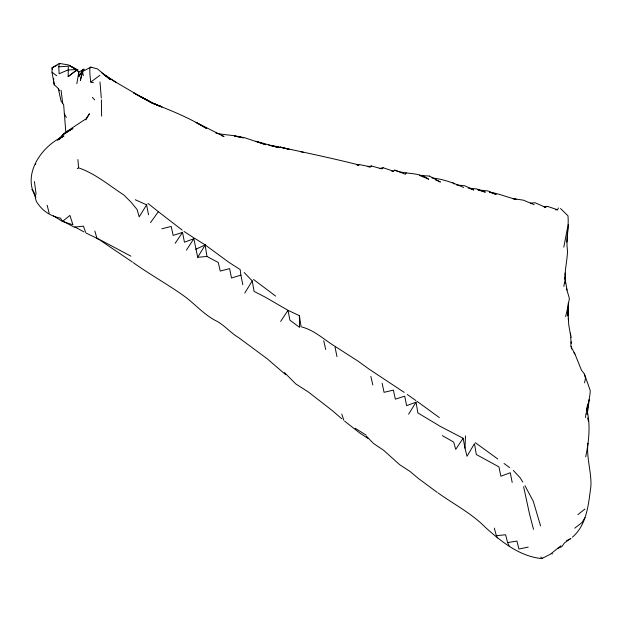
<?xml version="1.0" encoding="UTF-8"?>
<svg xmlns="http://www.w3.org/2000/svg" width="622" height="622" viewBox="0 0 622 622"><rect width="100%" height="100%" fill="white"/><g stroke="black" fill="none" stroke-linecap="round" stroke-linejoin="round"><path stroke-width="0.93" d="M65.901 133.232L63.669 104.877L61.034 100.966L58.281 88.464L54.262 84.794L52.015 72.206L52.054 67.821L59.323 63.436L68.459 64.921L77.571 70.154M565.32 283.142C564.076 272.257 567.194 261.598 567.544 250.744C565.647 239.027 569.099 227.333 567.956 215.795L560.531 208.494M566.93 242.098L568.283 224.495M101.635 116.135L101.378 99.862M568.275 303L567.832 316.062L567.777 307.462L569.387 298.428L566.455 288.437M512.186 482.462L510.281 472.72L500.873 476.25L498.945 466.897L476.312 454.519L474.477 443.649L467.005 456.284L464.999 448.174L465.481 435.843M587.44 414.306C586.655 406.096 590.138 398.601 590.231 390.476L584.447 374.133L581.912 370.712M587.487 411.748L587.876 404.028L586.616 408.623L587.082 414.283M571.136 341.75L570.786 346.19L574.969 354.058L581.492 370.277M585.481 417.58L586.111 413.094M587.44 412.713L589.306 399.394M585.691 456.797C589.003 440.928 590.768 424.554 586.616 408.623M58.787 66.803L68.334 66.204L68.156 76.638L77.455 69.439L67.899 69.991L59.121 73.761L58.787 66.803L59.323 63.436L60.21 63.739M53.819 78.745L53.531 80.541L54.262 84.794M76.848 83.651L78.8 72.004L82.804 70.029M563.812 286.423L564.714 281.89M584.571 382.864L585.489 378.324L584.447 374.133M83.317 75.736L82.578 71.483L83.06 69.267L84.405 69.244M563.804 247.175L567.264 229.052M82.345 71.888L80.355 80.487L83.06 69.267L78.94 76.358L78.8 72.004L76.35 70.449M565.647 316.598L567.777 307.462L568.718 324.661L570.529 335.149M572.349 537.214C587.059 524.727 588.466 504.014 590.9 486.225C591.592 471.678 586.243 457.87 587.953 443.268M35.47 164.682L35.851 163.679M555.679 209.909L557.506 209.777L558.408 207.942M406.189 172.846L405.412 174.269L394.659 170.094L393.625 171.198L391.79 171.299M85.859 119.898L89.389 113.764L86.155 118.716L68.008 130.674L65.038 133.022L72.821 128.365L63.242 134.406L57.589 140.401M584.991 517.621L582.052 522.519L574.72 528.187M206.947 256.435L197.703 257.298L205.151 245.006L206.947 256.435L218.275 262.507L220.25 271.075L229.596 268.611L231.516 277.987L240.893 275.142L240.178 269.59L228.694 262.173L205.221 244.944M244.796 293.016L252.237 280.895L244.174 272.506M135.246 199.748L146.629 204.832L139.196 216.876L137.143 209.591L131.048 202.15L123.661 194.841C108.998 185.356 95.127 173.46 78.566 167.823L77.268 168.585M408.607 414.236L416.04 402.17L417.875 412.93L440.438 426.474L463.11 438.261L464.999 448.174M186.445 250.114L193.839 238.724L197.703 257.298M280.646 321.395L288.017 310.324L299.384 315.696L301.087 326.682M463.11 438.261L455.732 449.364L453.679 442.087L442.374 435.649M175.163 243.319L182.534 232.403L184.431 242.207L193.839 238.724M150.54 222.606L158.346 211.682L147.95 203.394M78.94 76.358L80.58 74.22M59.393 139.126L64.346 133.396L72.821 128.365L63.242 134.406L64.346 133.396L59.354 139.079L62.301 136.552L59.448 139.157M393.625 171.198L383.098 167.753L382.032 168.912L371.497 165.996L367.789 166.603M560.927 545.758L550.423 554.218L541.739 558.564C519.681 556.48 501.145 541.583 485.23 527.231L485.074 527.083C471.429 513.243 453.881 504.279 438.199 493.036M59.238 139.219L62.301 136.552M368.652 166.984L370.494 166.828L371.497 165.996M577.885 514.643L584.96 509.021M68.156 76.638L77.455 69.439M101.992 72.984L110.249 79.593L97.436 68.871L90.898 67.176A20.036 2.465 80 0 0 90.796 82.065L99.862 75.316M570.576 538.489L564.372 542.998L561.806 546.66L557.405 548.511M60.062 138.006L63.957 136.062C41.946 145.431 21.622 174.214 35.936 197.329M542.485 558.066L541.739 558.564L540.86 556.931M82.578 71.483L90.898 67.176L91.706 67.604M56.944 65.372L52.054 67.821L52.543 69.648M566.556 540.673L570.91 538.652M195.689 249.259L205.151 245.006M85.587 232.325L83.457 226.159L74.205 227.139L62.876 221.168M416.04 402.17L406.625 405.661L404.712 396.175L395.335 399.13L393.384 390.118L384.054 392.334L382.118 383.175M182.534 232.403L173.149 235.404L171.198 226.424L161.86 228.787M544.227 206.916L546.979 206.333M379.373 168.523L383.098 167.753M528.233 547.103L518.927 549.016L516.913 541.054L507.622 542.602L505.6 534.772L496.348 535.682L494.311 528.117M544.281 206.978L547.072 206.426M357.106 164.916L359.874 164.682L370.494 166.828M530.317 203.114L535.083 202.764L545.914 207.484M357.152 165.094L359.011 164.993C332.902 158.369 306.444 152.856 280.118 147.15L288.973 149.264L280.118 147.15M429.273 176.065L419.415 175.373L428.69 179.253C418.606 171.61 405.707 174.868 394.713 170.125M468.148 188.108L476.53 188.901L485.308 192.151L478.8 190.176M456.587 184.959L464.735 185.776L473.777 189.951L470.963 189.197M477.867 189.897L488.068 190.97L496.154 194.468L489.436 192.112C498.65 193.52 507.155 197.19 516.143 199.405L512.45 198.535L523.413 200.167L534.197 204.677M272.661 146.17L281.735 147.531M272.553 146.17L278.695 146.846L268.595 145.144M432.002 177.946C443.074 179.105 453.648 182.915 463.701 187.502M303.202 152.203L300.605 151.721M215.896 133.077C224.977 135.285 234.463 134.842 243.404 137.851L234.642 136.109L244.508 137.711L265.796 144.716L255.984 141.303L277.435 147.212L269.474 145.346M90.796 82.065L93.417 82.71M547.889 206.496L557.506 209.777M158.688 105.647L161.984 106.906L152.04 102.918L133.683 92.942L150.578 102.086L151.06 102.303L139.118 95.804L150.578 102.086L161.308 106.743L152.04 102.918L140.852 96.729M551.247 553.456L552.53 553.945M157.864 105.328L153.821 103.773C171.96 110.809 190.122 118.25 206.691 128.567L196.124 122.456L224.021 136.552L221.518 135.526M301.779 326.978C314.833 330.375 324.482 340.063 335.748 346.819L357.837 361.001L369.577 369.468L404.183 392.365M435.299 179.742L440.407 182.052L429.398 176.034M78.193 70.099L69.283 65.551L75.736 69.283M85.968 233.001L96.814 238.242M102.646 73.482L114.254 81.249L139.266 95.889M74.803 226.898L83.916 231.905M130.915 256.171L97.094 238.187L132.369 262.025M152.04 102.918L153.012 103.462L141.699 97.203L144.848 99.022M114.254 81.249L116.641 82.695L105.88 75.985M53.329 215.857L62.449 221.44L72.945 224.783L69.913 215.43L62.449 221.44L60.552 218.167C51.354 216.363 43.447 211.651 38.035 203.93C34.179 199.934 36.239 193.271 31.87 189.438M355.084 428.216L366.039 435.058M194.546 238.218L205.136 244.889M184.042 231.462L193.714 237.713M368.255 438.642L359.64 432.92L344.642 421.148M275.663 296.103L253.504 279.465M407.254 394.465L415.846 400.521M133.248 262.647C149.739 274.388 167.489 284.207 183.964 295.963C194.647 303.653 203.316 313.978 215.018 320.283C223.959 324.451 230.086 332.599 238.568 337.559L267.18 358.762L285.7 374.708M98.564 239.447L96.939 238.296L94.855 231.065M497.818 459.013L475.348 442.708M417.043 401.346L439.35 417.587M437.313 492.461L418.505 478.559L410.038 471.445L399.619 464.673L383.634 450.281L373.472 443.463L366.304 436.038M504.038 463.476L509.581 467.588M52.015 72.206L56.711 75.752M182.176 230.078L158.346 211.682M341.836 418.839L332.428 410.699L308.559 392.132L295.792 383.922L284.448 372.555M92.344 97.374L94.692 99.847M513.329 470.442L520.194 477.836L522.768 482.073M452.933 182.611L454.161 184.058M573.912 352.783L574.969 354.058M524.937 485.611L533.303 501.355L540.572 525.893M58.281 88.464L59.619 90.765M496.348 535.682L497.499 537.898M64.276 113.523L66.313 117.542M507.622 542.602L509.123 545.914M34.498 193.349L35.073 194.943M341.758 414.042L343.873 420.348M587.549 417.945L588.49 421.281M533.513 529.376L529.47 513.749L523.623 486.754M47.148 205.213L49.161 213.167M370.836 376.396L372.811 384.901M323.743 340.716L325.703 349.51M335.04 347.138L336.961 356.593M570.343 333.135L571.198 337.357M240.893 275.142L242.798 284.759M146.629 204.832L148.518 214.823M252.237 280.895L254.087 291.376L265.423 297.246L288.017 310.324L289.914 320.19L299.602 327.366L299.384 315.696M564.862 277.482L567.054 290.085M36.123 194.274L34.412 181.531M568.213 318.627L568.477 320.33M62.729 103.555L61.057 90.221M101.3 98.012L99.994 81.941M570.669 336.984L571.175 343.422M77.913 159.566L78.566 167.823M571.323 346.197L571.462 348.973M565.118 273.058L565.429 282.279"/></g></svg>
